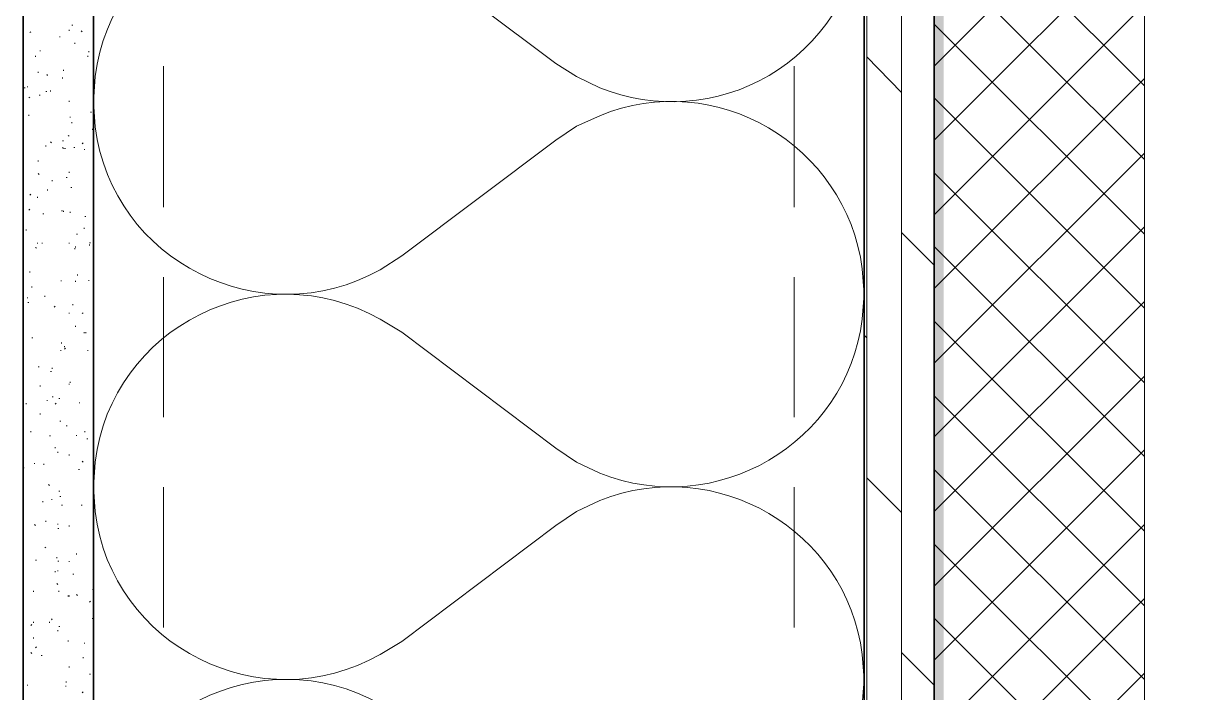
# Model space of a CAD drawing. Header units: inches. Extents: x 5 to 516, y -193 to 129.
# Drawn here: x 50.572 to 51.96, y -166.538 to -165.741 of the extents above; entities that cross this region are included whole.
import ezdxf

# ---------------------------------------------------------------- set-up
doc = ezdxf.new("R2010")
doc.units = ezdxf.units.IN
doc.header["$MEASUREMENT"] = 0
doc.layers.add('PDF7_Geometry', color=7, linetype='Continuous')
doc.layers.add('PDF7_Solid Fills', color=7, linetype='Continuous')

msp = doc.modelspace()

# ---------------------------------------------------------------- hatches: boundary and pattern name
at = {"layer": 'PDF7_Solid Fills', "transparency": 33554559}
msp.add_hatch(color=256, dxfattribs=at).paths.add_polyline_path([(51.6668865, -167.7102283), (51.6668865, -167.6991154), (52.1302195, -167.6991146), (52.134664, -167.6891158), (52.3813307, -167.6880047), (52.3813307, -167.6780047), (52.1279974, -167.678004), (52.1235531, -167.6891151), (51.6668865, -167.6891146), (51.6668865, -163.8435612), (51.6646643, -163.8435612), (51.6646643, -165.0680034), (51.6568863, -165.068004), (51.6568863, -167.6991154), (51.6646643, -167.6991154), (51.6646643, -167.7102283)])

# ---------------------------------------------------------------- linework, layer by layer
at = {"layer": 'PDF7_Geometry', "lineweight": 35}
for points in [[(50.6557752, -163.8435604), (50.6557752, -167.6268941), (50.5724418, -167.6268941)], [(50.5724418, -167.6268949), (50.5724418, -163.8435612)], [(51.6557753, -163.8435604), (51.6557753, -167.7102274), (51.5724419, -167.7102274), (51.5724419, -163.8435604)]]:
    msp.add_lwpolyline(points, dxfattribs=at)
at = {"layer": 'PDF7_Geometry', "lineweight": 15}
for points in [[(51.5757751, -167.7102283), (51.5757751, -163.8435612)], [(51.6168868, -167.7102283), (51.6168868, -163.8435612)], [(51.6557753, -163.8435604), (51.6557753, -167.7102274), (51.9057753, -167.7102274), (51.9057753, -163.8435604)], [(51.6557753, -165.7924493), (51.9057753, -165.5413381)], [(51.9057753, -165.8157828), (51.6557753, -165.5657828)], [(51.6557753, -165.8802269), (51.9057753, -165.6302268)], [(51.9057753, -165.9035604), (51.6557753, -165.6535604)], [(51.6557753, -165.9691167), (51.9057753, -165.7191166)], [(50.6313306, -165.7435601), (50.6302195, -165.7435601)], [(51.9057753, -165.9924502), (51.6557753, -165.7424502)], [(50.5813304, -165.7513387), (50.5802192, -165.7524498)], [(50.6157757, -165.7580051), (50.6157757, -165.756894)], [(50.6268863, -165.7502265), (50.6268863, -165.7491154)], [(50.6413302, -165.7502265), (50.6424413, -165.7513376)], [(50.6335527, -165.7646715), (50.6335527, -165.7657826)], [(50.5868868, -165.7802264), (50.5868868, -165.7813375)], [(50.5924422, -165.7746722), (50.5924422, -165.7735611)], [(50.6491088, -165.7802264), (50.6491088, -165.7813375)], [(50.6502198, -165.7757821), (50.6502198, -165.774671)], [(51.6168868, -165.8235591), (51.5757757, -165.7813369)], [(50.59022, -165.7991157), (50.59022, -165.8002268)], [(50.6202199, -165.7980057), (50.6202199, -165.7968946)], [(50.7391085, -165.9602281), (50.7391085, -165.7924503)], [(51.4891086, -165.9602281), (51.4891086, -165.7924503)], [(50.6002196, -165.80245), (50.6013307, -165.8035611)], [(50.6191089, -165.8068942), (50.6191089, -165.8057831)], [(50.6579976, -165.8046705), (50.6557754, -165.8346705), (50.6579976, -165.8646705)], [(51.6557753, -166.0568943), (51.9057753, -165.8068942)], [(50.5735529, -165.8180049), (50.574664, -165.8180049)], [(50.5768861, -165.8168927), (50.5779972, -165.8168927)], [(50.5924422, -165.8268934), (50.591331, -165.8268934)], [(50.5991085, -165.8224492), (50.6002197, -165.8224492)], [(50.6046639, -165.8213392), (50.6046639, -165.8224503)], [(50.5802193, -165.8291156), (50.5791082, -165.8302267)], [(50.6268863, -165.8335598), (50.6268863, -165.8346709)], [(51.9057753, -166.0802278), (51.6557753, -165.8302278)], [(50.5791082, -165.850227), (50.5791082, -165.8513381)], [(50.6279974, -165.8535613), (50.6279974, -165.8524502)], [(50.652442, -165.8468926), (50.6535531, -165.8468926)], [(51.2579977, -165.8513389), (51.2302199, -165.8635611), (51.2057754, -165.8802278)], [(50.6302195, -165.8602277), (50.6302195, -165.8591166)], [(50.6546641, -165.8668941), (50.6546641, -165.8680052)], [(50.6046639, -165.882449), (50.605775, -165.8835601)], [(50.6202199, -165.8813391), (50.6191088, -165.8813391)], [(50.6257753, -165.8746704), (50.6268864, -165.8757815)], [(50.6435534, -165.8835589), (50.6424423, -165.88467)], [(50.9968865, -166.0346705), (51.0224421, -166.0180038), (51.2057754, -165.880226)], [(50.5991085, -165.8868933), (50.5991085, -165.8880044)], [(50.6191089, -165.8891154), (50.62022, -165.8902265)], [(50.6224421, -165.8902276), (50.621331, -165.8902276)], [(50.6335527, -165.8891154), (50.6324416, -165.8891154)], [(50.6457756, -165.8913375), (50.6446645, -165.8913375)], [(51.6557753, -166.1457818), (51.9057753, -165.8957818)], [(50.59022, -165.9046726), (50.59022, -165.9057837)], [(50.59022, -165.9202275), (50.5913311, -165.9213386)], [(50.6235531, -165.9246718), (50.6246642, -165.9246718)], [(50.6268863, -165.9180054), (50.6268863, -165.9191165)], [(51.9057753, -166.1691153), (51.6557753, -165.9191153)], [(50.5724418, -165.9391145), (50.5724418, -165.9380034)], [(50.6013307, -165.9391145), (50.6013307, -165.9402256)], [(50.606886, -165.929116), (50.606886, -165.9280049)], [(50.6291085, -165.9368946), (50.6302196, -165.9368946)], [(50.5813304, -165.944671), (50.5802192, -165.9457821)], [(50.589109, -165.9480053), (50.589109, -165.9491164)], [(50.5802193, -165.962448), (50.5791082, -165.9635591)], [(50.6191089, -165.9646724), (50.6179978, -165.9646724)], [(50.6202199, -165.9646724), (50.6202199, -165.9657835)], [(50.6279974, -165.9657823), (50.6279974, -165.9668934)], [(50.5968864, -165.9680045), (50.5957753, -165.9680045)], [(50.6468866, -165.9713388), (50.6457755, -165.9713388)], [(50.575775, -165.9868937), (50.575775, -165.9880048)], [(50.6357749, -165.9924502), (50.636886, -165.9924502)], [(50.6446645, -165.9846716), (50.6446645, -165.9857827)], [(51.6557753, -166.0291165), (51.6168864, -165.9902276)], [(51.6557753, -166.2335594), (51.9057753, -165.9835594)], [(50.5868868, -166.0080051), (50.5879979, -166.0091162)], [(50.589109, -166.0035608), (50.589109, -166.0024497)], [(50.5946643, -166.0024486), (50.5946643, -166.0035598)], [(50.6268863, -166.0024486), (50.6268863, -166.0035598)], [(50.6346638, -166.0080051), (50.6346638, -166.006894)], [(50.652442, -166.0024486), (50.6513309, -166.0024486)], [(50.6513309, -166.0046708), (50.6513309, -166.0057819)], [(51.9057753, -166.2568929), (51.6557753, -166.0068929)], [(50.5724418, -166.0180036), (50.5724418, -166.0191147)], [(50.6335527, -166.009115), (50.6335527, -166.0102261)], [(51.5702199, -166.0935611), (51.5724421, -166.0635611), (51.5702199, -166.0335611)], [(50.5802193, -166.038005), (50.5802193, -166.0368939)], [(50.6179978, -166.0480057), (50.6168867, -166.0480057)], [(50.6346638, -166.0480057), (50.6346638, -166.0491169)], [(50.6368859, -166.0402271), (50.6368859, -166.0413383)], [(50.6502198, -166.0480057), (50.6502198, -166.0468946)], [(50.7391085, -166.2102282), (50.7391085, -166.0435615)], [(51.4891086, -166.2102282), (51.4891086, -166.0435615)], [(50.5824426, -166.0557821), (50.5824426, -166.054671)], [(50.5779972, -166.0680049), (50.5768861, -166.0680049)], [(50.5779972, -166.0735591), (50.5791083, -166.0735591)], [(50.5979975, -166.0668927), (50.5979975, -166.0657816)], [(50.6102203, -166.0780034), (50.6091092, -166.0791145)], [(50.6313306, -166.0757835), (50.6313306, -166.0768946)], [(51.6557753, -166.3224492), (51.9057753, -166.0724492)], [(50.6268863, -166.0868942), (50.6268863, -166.0857831)], [(50.6435534, -166.085782), (50.6424423, -166.0868931)], [(50.6346638, -166.1024491), (50.6346638, -166.101338)], [(50.9968865, -166.0935611), (51.0224421, -166.1091167), (51.2057754, -166.2468945), (51.2302199, -166.2635611), (51.2579977, -166.2768945)], [(51.9057753, -166.3457827), (51.6557753, -166.0957827)], [(50.5835525, -166.1157819), (50.5824414, -166.1157819)], [(50.6446645, -166.1102277), (50.6446645, -166.1091166)], [(50.6468866, -166.1102277), (50.6468866, -166.1091166)], [(51.5757751, -166.1157819), (51.5724418, -166.1124486)], [(50.6168867, -166.1313391), (50.6168867, -166.130228)], [(50.6179978, -166.1224483), (50.6179978, -166.1213372)], [(50.621331, -166.1268948), (50.621331, -166.1257837)], [(50.6224421, -166.1280048), (50.621331, -166.1291159)], [(50.6491088, -166.1313391), (50.6491088, -166.130228)], [(50.5913311, -166.1502261), (50.59022, -166.1502261)], [(50.6057749, -166.1557825), (50.6046638, -166.1557825)], [(50.606886, -166.1524482), (50.606886, -166.1513371)], [(51.6557753, -166.4113368), (51.9057753, -166.1613367)], [(50.5924422, -166.1735596), (50.5924422, -166.1724485)], [(50.6268863, -166.1702275), (50.6268863, -166.1713386)], [(50.6279974, -166.1680054), (50.6279974, -166.1691165)], [(50.6079971, -166.1857824), (50.606886, -166.1857824)], [(50.6146646, -166.1880046), (50.6157757, -166.1880046)], [(51.9057753, -166.4346703), (51.6557753, -166.1846702)], [(50.575775, -166.193561), (50.575775, -166.1946721)], [(50.6002196, -166.1902267), (50.6013307, -166.1902267)], [(50.6113303, -166.193561), (50.6102192, -166.1946721)], [(50.6391081, -166.193561), (50.6391081, -166.1924499)], [(50.5924422, -166.2057816), (50.5924422, -166.2068927)], [(50.6168867, -166.2146724), (50.6157756, -166.2146724)], [(50.5813304, -166.2280052), (50.5813304, -166.2268941)], [(50.6235531, -166.2202266), (50.6246642, -166.2202266)], [(50.6457756, -166.2280052), (50.6457756, -166.2268941)], [(50.6046639, -166.2324495), (50.6035528, -166.2324495)], [(50.6357749, -166.2313373), (50.6357749, -166.2324484)], [(50.6479977, -166.2357815), (50.6491088, -166.2357815)], [(50.6102203, -166.2468945), (50.6102203, -166.2457834)], [(50.6135524, -166.2513387), (50.6135524, -166.2524498)], [(50.6268863, -166.2546708), (50.6268863, -166.2557819)], [(51.6557753, -166.4991166), (51.9057753, -166.2491166)], [(50.5735529, -166.270228), (50.5724418, -166.270228)], [(50.5857746, -166.2657837), (50.5857746, -166.2646726)], [(50.5968864, -166.2657837), (50.5968864, -166.2668948)], [(50.6391081, -166.2724479), (50.6379969, -166.2724479)], [(50.6424424, -166.2624494), (50.6435535, -166.2635605)], [(50.6579976, -166.2635611), (50.6557754, -166.2935611), (50.6579976, -166.32245)], [(51.9057753, -166.5224479), (51.6557753, -166.2724479)], [(51.6168868, -166.3235591), (51.5757757, -166.282448)], [(50.6024417, -166.2902272), (50.6035529, -166.2913383)], [(50.6157757, -166.2980058), (50.6146646, -166.2980058)], [(50.7391085, -166.4602282), (50.7391085, -166.2935615)], [(51.4891086, -166.4602282), (51.4891086, -166.2935615)], [(50.5957753, -166.3102264), (50.5957753, -166.3113375)], [(50.6057749, -166.3080042), (50.6068861, -166.3080042)], [(50.6168867, -166.3046722), (50.6157756, -166.3046722)], [(51.2579977, -166.309115), (51.2302199, -166.3224483), (51.2057754, -166.339115)], [(50.6191089, -166.3146706), (50.6179978, -166.3146706)], [(50.6424424, -166.3146706), (50.6413313, -166.3146706)], [(50.5857746, -166.3380041), (50.5868857, -166.3391152)], [(50.5991085, -166.3346721), (50.5991085, -166.333561)], [(50.6135524, -166.3368942), (50.6135524, -166.3380053)], [(50.6268863, -166.3391163), (50.6268863, -166.3402274)], [(50.9968865, -166.49245), (51.0224421, -166.4768945), (51.2057754, -166.3391167)], [(51.6557753, -166.5880042), (51.9057753, -166.3380041)], [(50.6146646, -166.3424484), (50.6135535, -166.3424484)], [(50.5991085, -166.364672), (50.5979974, -166.3657831)], [(51.9057753, -166.6113377), (51.6557753, -166.3613377)], [(50.5879979, -166.3802269), (50.5868868, -166.3802269)], [(50.6124425, -166.3768948), (50.6124425, -166.3780059)], [(50.6146646, -166.3813391), (50.6135535, -166.3813391)], [(50.6268863, -166.3813391), (50.6268863, -166.3824502)], [(50.6357749, -166.3724483), (50.6357749, -166.3735594)], [(50.6102203, -166.3935597), (50.6102203, -166.3946708)], [(50.6135524, -166.3935597), (50.6135524, -166.3924486)], [(50.6324417, -166.396894), (50.6313305, -166.396894)], [(50.6124425, -166.4080047), (50.6135536, -166.4091158)], [(50.5846647, -166.4168932), (50.5846647, -166.4180043)], [(50.6146646, -166.4168932), (50.6146646, -166.4180043)], [(50.6257753, -166.4224497), (50.6257753, -166.4235608)], [(50.6268863, -166.4235596), (50.6268863, -166.4224485)], [(50.6357749, -166.4213375), (50.636886, -166.4224486)], [(50.6557752, -166.4146711), (50.6546641, -166.4157822)], [(50.652442, -166.4291161), (50.6513309, -166.4302272)], [(51.6557753, -166.6757818), (51.9057753, -166.4257817)], [(50.6057749, -166.4502275), (50.6068861, -166.4513386)], [(50.6546641, -166.4502275), (50.6546641, -166.4491163)], [(51.9057753, -166.6991153), (51.6557753, -166.4491153)], [(50.5824426, -166.4568938), (50.5813314, -166.458005)], [(50.5846647, -166.4546717), (50.5846647, -166.4535606)], [(50.6035528, -166.4546717), (50.6035528, -166.4535606)], [(50.6135524, -166.4646724), (50.6135524, -166.4635613)], [(50.6157757, -166.459116), (50.6146646, -166.459116)], [(50.5846647, -166.4724488), (50.5846647, -166.4735599)], [(50.6257753, -166.4757831), (50.6257753, -166.4768942)], [(50.6457756, -166.4791152), (50.6446645, -166.4791152)], [(50.5813304, -166.4902258), (50.5824415, -166.4913369)], [(50.5879979, -166.4835594), (50.5868868, -166.4846705)], [(50.5935532, -166.4935602), (50.5946643, -166.4935602)], [(51.6557753, -166.5291165), (51.6168864, -166.4902276)], [(50.6268863, -166.5068929), (50.6268863, -166.5080041)], [(50.6435534, -166.4968945), (50.6435534, -166.4957834)], [(50.652442, -166.5157837), (50.6513309, -166.5157837)], [(51.6557753, -166.7646716), (51.9057753, -166.5146715)], [(50.5768861, -166.5291165), (50.5779972, -166.5291165)], [(50.6235531, -166.5302265), (50.622442, -166.5302265)], [(50.6235531, -166.5257822), (50.6235531, -166.5246711)], [(50.6435534, -166.5368929), (50.6424423, -166.538004)]]:
    msp.add_lwpolyline(points, dxfattribs=at)
for points in [[(50.9968865, -165.6346705), (51.0224421, -165.6513371), (51.2057754, -165.7891149), (51.2302199, -165.8046705), (51.2579977, -165.8180038, 0.493464688), (51.5702199, -165.6346705), (51.5724421, -165.6057816), (51.5702199, -165.5757816, 0.490981094), (51.2579977, -165.3924482), (51.2302199, -165.4057815), (51.2057754, -165.4224483)], [(50.9968865, -166.5513372), (51.0224421, -166.5680039), (51.2057754, -166.7057817), (51.2302199, -166.7224483), (51.2579977, -166.7346706, 0.490805476), (51.5702199, -166.5524483), (51.5724421, -166.5224483), (51.5702199, -166.4924483)]]:
    msp.add_lwpolyline(points, format="xyb", dxfattribs=at)
for points in [[(50.9968865, -165.6346705), (50.8556643, -165.555689), (50.6776087, -165.6450223), (50.6579976, -165.8046705)], [(51.5702199, -166.0335611), (51.550757, -165.885487), (51.3959421, -165.7946537), (51.2579977, -165.8513389)], [(50.6579976, -165.8646705), (50.6782384, -166.0247816), (50.8554421, -166.1134853), (50.9968865, -166.0346705)], [(50.9968865, -166.0935611), (50.8560902, -166.0135981), (50.6773865, -166.1023389), (50.6579976, -166.2635611)], [(51.2579977, -166.2768945), (51.396331, -166.33145), (51.5516643, -166.2420056), (51.5702199, -166.0935611)], [(51.5702199, -166.4924483), (51.5516643, -166.3440039), (51.396331, -166.2545594), (51.2579977, -166.309115)], [(50.6579976, -166.32245), (50.6773865, -166.4836723), (50.8560902, -166.572413), (50.9968865, -166.49245)], [(50.9968865, -166.5513372), (50.8554421, -166.4725039), (50.6782384, -166.5612261), (50.6579976, -166.7213372)]]:
    msp.add_open_spline(points, degree=3, dxfattribs=at)

doc.saveas('drawing.dxf')
